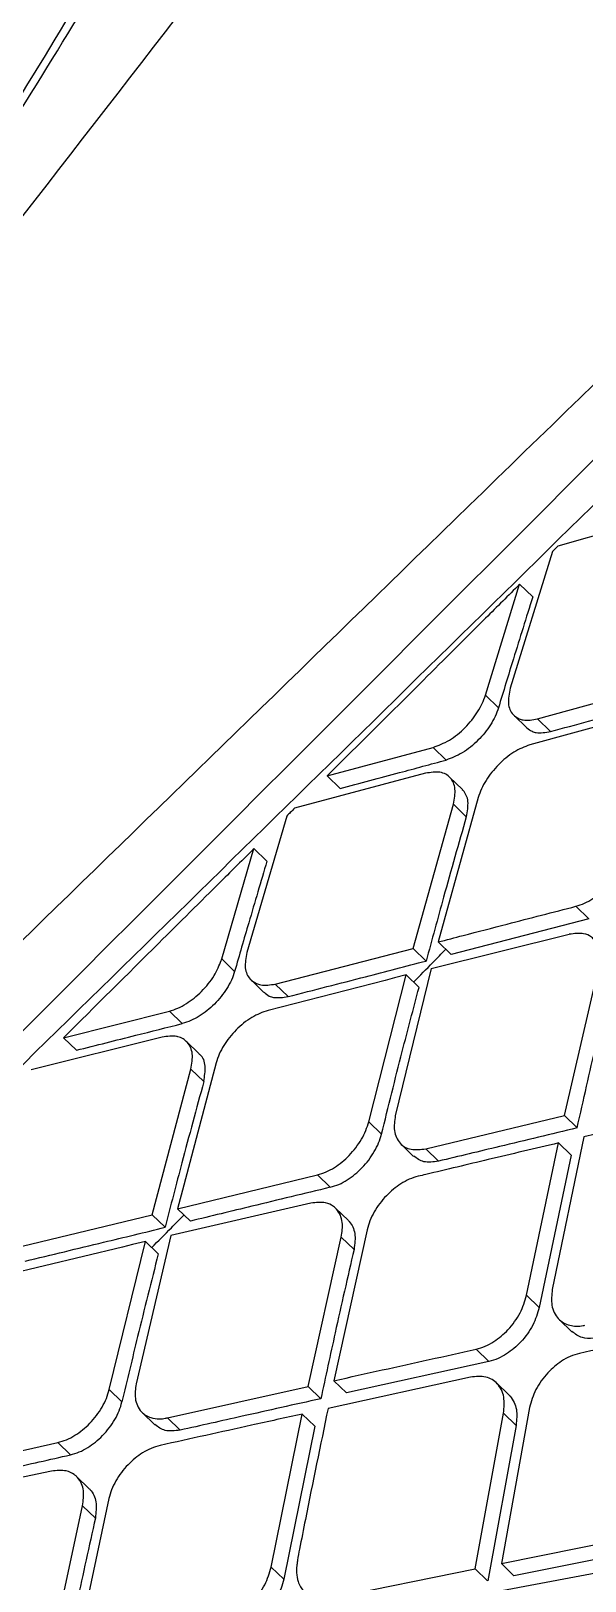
# Model space of a CAD drawing. Extents: x 400 to 501, y 484 to 634.
# Drawn here: x 489.361 to 489.89, y 521.33 to 522.813 of the extents above; entities that cross this region are included whole.
import ezdxf

# ---------------------------------------------------------------- set-up
doc = ezdxf.new("R2010")
doc.units = 0
doc.header["$MEASUREMENT"] = 0
doc.layers.add('DIM', color=3, linetype='Continuous')
doc.layers.add('GEOMETRY', color=3, linetype='Continuous', lineweight=25)

# ---------------------------------------------------------------- blocks, each defined once
blk = doc.blocks.new('2026 GRANDEE')
at = {"layer": 'GEOMETRY', "ltscale": 16}
for p, q in [((39.5647, -74.4844), (39.4395, -74.5202)), ((39.4344, -74.5253), (39.394, -74.6561)), ((39.3704, -74.6626), (39.4031, -74.5565)), ((39.4031, -74.5565), (39.4157, -74.5687)), ((39.4202, -74.6854), (39.5501, -74.6493)), ((39.3704, -74.6626), (39.3828, -74.6747)), ((39.3976, -74.6819), (39.41, -74.694)), ((39.5249, -74.6794), (39.413, -74.7102)), ((39.4202, -74.6854), (39.4327, -74.6975)), ((39.2189, -74.7399), (39.3205, -74.7126)), ((39.3205, -74.7126), (39.3329, -74.7247)), ((39.3132, -74.7374), (39.1879, -74.7708)), ((39.2314, -74.752), (39.2189, -74.7399)), ((39.3484, -74.753), (39.336, -74.741)), ((39.3013, -74.905), (39.3397, -74.767)), ((39.3635, -74.7606), (39.3309, -74.878)), ((39.3397, -74.767), (39.3521, -74.779)), ((39.1804, -74.7783), (39.1422, -74.9088)), ((39.1182, -74.915), (39.149, -74.8095)), ((39.149, -74.8095), (39.1614, -74.8215)), ((39.3309, -74.878), (39.3252, -74.8988)), ((39.4693, -74.8765), (39.3376, -74.9108)), ((39.457, -74.8646), (39.4692, -74.8765)), ((39.3185, -74.9241), (39.4506, -74.8914)), ((39.1694, -74.9391), (39.3013, -74.905)), ((39.3013, -74.905), (39.3137, -74.917)), ((39.3252, -74.8988), (39.3376, -74.9108)), ((39.1182, -74.915), (39.1305, -74.927)), ((39.446, -75.0649), (39.4787, -74.923)), ((39.1462, -74.9351), (39.1586, -74.9471)), ((39.2745, -74.9355), (39.1625, -74.9642)), ((39.2588, -75.0708), (39.2946, -74.9303)), ((39.3185, -74.9241), (39.2842, -75.065)), ((39.2946, -74.9303), (39.3069, -74.9423)), ((39.1694, -74.9391), (39.1817, -74.9511)), ((38.9669, -74.9904), (39.0682, -74.9649)), ((39.0805, -74.9769), (39.0682, -74.9649)), ((39.0611, -74.9899), (38.9358, -75.0212)), ((38.9669, -74.9904), (38.9792, -75.0024)), ((39.0967, -75.0059), (39.0844, -74.994)), ((39.0517, -75.1599), (39.0887, -75.0205)), ((39.1128, -75.0144), (39.0818, -75.1314)), ((39.0887, -75.0205), (39.101, -75.0324)), ((39.5989, -75.0536), (39.4646, -75.0853)), ((39.2588, -75.0708), (39.271, -75.0827)), ((39.3133, -75.0967), (39.446, -75.0649)), ((39.4581, -75.0767), (39.446, -75.0649)), ((39.4646, -75.0853), (39.4343, -75.2313)), ((39.2895, -75.092), (39.3017, -75.1039)), ((39.3133, -75.0967), (39.3255, -75.1085)), ((39.4097, -75.2368), (39.4402, -75.0911)), ((39.4402, -75.0911), (39.4524, -75.1029)), ((39.4524, -75.1029), (39.4218, -75.2486)), ((39.076, -75.154), (39.2097, -75.1217)), ((39.2219, -75.1335), (39.2097, -75.1217)), ((39.0818, -75.1314), (39.076, -75.154)), ((38.918, -75.1922), (39.0517, -75.1599)), ((39.0517, -75.1599), (39.064, -75.1718)), ((39.2035, -75.1487), (39.0695, -75.1796)), ((39.076, -75.154), (39.0882, -75.1659)), ((39.2393, -75.1654), (39.2271, -75.1536)), ((39.2573, -75.1741), (39.2255, -75.3186)), ((39.0106, -75.3271), (39.0452, -75.1854)), ((39.0695, -75.1796), (39.0363, -75.3216)), ((39.0452, -75.1854), (39.0574, -75.1973)), ((39.2008, -75.324), (39.2325, -75.1812)), ((39.2325, -75.1812), (39.2447, -75.193)), ((39.0233, -75.1907), (38.9113, -75.2175)), ((39.4097, -75.2368), (39.4218, -75.2486)), ((39.4409, -75.26), (39.453, -75.2717)), ((39.3614, -75.2884), (39.3735, -75.3002)), ((39.3735, -75.3002), (39.2376, -75.3303)), ((39.3561, -75.3151), (39.2199, -75.345)), ((39.2255, -75.3186), (39.2376, -75.3303)), ((39.393, -75.3324), (39.3809, -75.3207)), ((39.0106, -75.3271), (39.0227, -75.3389)), ((39.0664, -75.3541), (39.2008, -75.324)), ((39.2008, -75.324), (39.2129, -75.3358)), ((39.042, -75.349), (39.0542, -75.3608)), ((39.1655, -75.4969), (39.1952, -75.3505)), ((39.2073, -75.3622), (39.1952, -75.3505)), ((39.3605, -75.4985), (39.3877, -75.3496)), ((39.4125, -75.3443), (39.3856, -75.4935)), ((39.3877, -75.3496), (39.3997, -75.3613)), ((39.0664, -75.3541), (39.0785, -75.3659)), ((39.2073, -75.3622), (39.1776, -75.5086)), ((39.3997, -75.3613), (39.3726, -75.5102)), ((38.8259, -75.4084), (38.9613, -75.3777)), ((38.9613, -75.3777), (38.9735, -75.3895)), ((38.9553, -75.405), (38.8196, -75.4341)), ((38.9915, -75.422), (38.9793, -75.4102)), ((38.9543, -75.5819), (38.9851, -75.4382)), ((39.0102, -75.4314), (38.9793, -75.5767)), ((38.9851, -75.4382), (38.9973, -75.45)), ((39.3856, -75.4935), (39.524, -75.4657)), ((39.536, -75.4774), (39.3977, -75.5052)), ((39.1655, -75.4969), (39.1775, -75.5086)), ((39.2224, -75.5266), (39.3605, -75.4985)), ((39.3605, -75.4985), (39.3725, -75.5102)), ((39.5197, -75.4946), (39.3809, -75.5207)), ((39.3856, -75.4935), (39.3977, -75.5052))]:
    blk.add_line(p, q, dxfattribs=at)
at = {"layer": 'GEOMETRY', "ltscale": 16, "flags": 128}
for points in [[(39.2946, -74.9303), (39.2833, -74.9332), (39.2745, -74.9355)], [(39.0452, -75.1854), (39.0329, -75.1884), (39.0233, -75.1907)]]:
    blk.add_lwpolyline(points, dxfattribs=at)
at = {"layer": 'GEOMETRY', "ltscale": 16}
for points, knots in [([(38.2555, -75.0244), (38.315, -74.9514), (38.433, -74.8065), (38.5974, -74.5881), (38.7487, -74.375), (38.8997, -74.1475), (39.0446, -73.9104), (39.1765, -73.67), (39.2822, -73.45), (39.3624, -73.251), (39.4172, -73.0733), (39.4465, -72.9173), (39.4499, -72.7838), (39.4263, -72.674), (39.3742, -72.5898), (39.2923, -72.534), (39.1794, -72.5098), (39.0477, -72.5195), (38.9061, -72.5555), (38.7623, -72.61), (38.604, -72.6868), (38.433, -72.7856), (38.2518, -72.9056), (38.0628, -73.0455), (37.8684, -73.2037), (37.6712, -73.3783), (37.4736, -73.567), (37.2781, -73.768), (37.0861, -73.9784), (36.9636, -74.1245), (36.9024, -74.1976)], [0, 0, 0, 0, 0.033337, 0.066162, 0.098289, 0.129643, 0.170262, 0.209688, 0.24818, 0.286014, 0.323473, 0.360856, 0.398479, 0.436623, 0.475538, 0.515442, 0.556459, 0.598598, 0.630887, 0.663669, 0.696849, 0.730315, 0.763964, 0.797711, 0.831492, 0.86526, 0.898993, 0.932687, 0.96635, 1, 1, 1, 1]), ([(37.0569, -74.3158), (37.1133, -74.2484), (37.2262, -74.1136), (37.3838, -73.941), (37.5238, -73.7955), (37.6452, -73.6754), (37.7559, -73.5711), (37.8559, -73.4809), (37.9458, -73.403), (38.037, -73.3273), (38.1195, -73.2619), (38.1937, -73.2054), (38.2603, -73.1567), (38.329, -73.1084), (38.3995, -73.0612), (38.4718, -73.0153), (38.5487, -72.9693), (38.6265, -72.9263), (38.7033, -72.8875), (38.7775, -72.8538), (38.849, -72.8253), (38.9156, -72.8029), (38.974, -72.7869), (39.048, -72.7713), (39.131, -72.7635), (39.2172, -72.7723), (39.2864, -72.7978), (39.3317, -72.8321), (39.3594, -72.8672), (39.3718, -72.8859), (39.3764, -72.8971), (39.3765, -72.8973)], [0, 0, 0, 0, 0.0606152, 0.1213556, 0.161925, 0.2025431, 0.2432072, 0.2727221, 0.3028876, 0.3337022, 0.3651642, 0.3873423, 0.4106045, 0.4349495, 0.4603758, 0.4868818, 0.5146445, 0.5473364, 0.5773206, 0.6072906, 0.6402553, 0.6708473, 0.6990705, 0.724928, 0.7840999, 0.8385274, 0.8938071, 0.9476217, 0.9734349, 0.9995594, 1, 1, 1, 1]), ([(39.3825, -72.9102), (39.3847, -72.9167), (39.3888, -72.9286), (39.3916, -72.9523), (39.3924, -72.978), (39.3915, -73.0031), (39.3895, -73.0287), (39.3867, -73.0526), (39.383, -73.0767), (39.3782, -73.1035), (39.3719, -73.1329), (39.3607, -73.1796), (39.3413, -73.247), (39.3093, -73.34), (39.2694, -73.4408), (39.2285, -73.5332), (39.1919, -73.6104), (39.1626, -73.6695), (39.1353, -73.7226), (39.107, -73.7761), (39.0723, -73.8399), (39.0246, -73.9243), (38.9596, -74.0345), (38.874, -74.1725), (38.7751, -74.3233), (38.6646, -74.4832), (38.5449, -74.6481), (38.4059, -74.8307), (38.3031, -74.9567), (38.2493, -75.0225)], [0, 0, 0, 0, 0.046729, 0.086412, 0.119168, 0.151167, 0.171915, 0.188948, 0.206635, 0.224984, 0.244003, 0.263685, 0.310616, 0.358609, 0.407786, 0.454886, 0.482585, 0.507243, 0.528801, 0.5475, 0.571158, 0.603414, 0.644562, 0.695002, 0.755238, 0.807208, 0.865264, 0.929546, 1, 1, 1, 1]), ([(39.3344, -73.6754), (39.0943, -73.989), (38.614, -74.6164), (37.8515, -75.526), (37.0585, -76.4108), (36.2329, -77.2665), (35.3771, -78.0921), (34.4922, -78.8851), (33.5825, -79.6476), (32.9551, -80.1279), (32.6415, -80.3679)], [0, 0, 0, 0, 0.124824, 0.249783, 0.374855, 0.499996, 0.625137, 0.750211, 0.875173, 1, 1, 1, 1]), ([(40.1497, -73.709), (40.0127, -73.8419), (39.7344, -74.112), (39.3257, -74.5096), (38.9336, -74.8911), (38.5729, -75.2424), (38.2434, -75.5632), (37.9632, -75.8359), (37.7285, -76.0643), (37.5351, -76.2523), (37.361, -76.4215), (37.2052, -76.5728), (37.0576, -76.7162), (36.8887, -76.8801), (36.6825, -77.0802), (36.4323, -77.3228), (36.1506, -77.5956), (35.8375, -77.8988), (35.4928, -78.2323), (35.1244, -78.5882), (34.7337, -78.9655), (34.3219, -79.3632), (33.8821, -79.7881), (33.4291, -80.2259), (33.123, -80.5224), (32.9727, -80.668)], [0, 0, 0, 0, 0.057285, 0.116397, 0.171134, 0.221513, 0.267531, 0.309184, 0.338855, 0.365836, 0.39013, 0.411737, 0.431012, 0.451894, 0.482374, 0.517226, 0.556449, 0.600044, 0.64801, 0.700352, 0.753718, 0.810985, 0.872139, 0.937203, 1, 1, 1, 1]), ([(36.6233, -77.2588), (37.0522, -76.8403), (37.7117, -76.1969), (38.888, -75.0248), (39.6377, -74.2734), (40.1598, -73.75)], [0, 0, 0, 0, 0.360925, 0.55487, 1, 1, 1, 1]), ([(38.8356, -75.1066), (39.0581, -74.8885), (39.3853, -74.568), (39.7116, -74.2469), (39.816, -74.1442)], [0, 0, 0, 0, 0.680374, 1, 1, 1, 1]), ([(39.4395, -74.5202), (39.4386, -74.5212), (39.4369, -74.5229), (39.4352, -74.5246), (39.4344, -74.5253)], [0, 0, 0, 0, 0.559999, 1, 1, 1, 1]), ([(39.4031, -74.5565), (39.3923, -74.5673), (39.3616, -74.5979), (39.3002, -74.6591), (39.2497, -74.7094), (39.2189, -74.7399)], [0, 0, 0, 0, 0.176668, 0.5, 1, 1, 1, 1]), ([(39.4156, -74.5687), (39.4094, -74.5884), (39.3984, -74.6235), (39.3876, -74.6591), (39.3828, -74.6747)], [0, 0, 0, 0, 0.56, 1, 1, 1, 1]), ([(39.394, -74.6561), (39.3931, -74.6612), (39.3911, -74.6713), (39.3954, -74.6808), (39.4014, -74.685), (39.4089, -74.6873), (39.4154, -74.6862), (39.4202, -74.6854)], [0, 0, 0, 0, 0.248517, 0.498677, 0.66224, 0.750249, 1, 1, 1, 1]), ([(39.3205, -74.7126), (39.3256, -74.7107), (39.3333, -74.7078), (39.3437, -74.7004), (39.351, -74.6938), (39.3576, -74.6865), (39.3631, -74.6786), (39.3676, -74.6705), (39.3695, -74.6653), (39.3704, -74.6626)], [0, 0, 0, 0, 0.250431, 0.376661, 0.500308, 0.624735, 0.749595, 0.872246, 1, 1, 1, 1]), ([(39.4327, -74.6975), (39.457, -74.6908), (39.5003, -74.6788), (39.5435, -74.6667), (39.5625, -74.6614)], [0, 0, 0, 0, 0.56, 1, 1, 1, 1]), ([(39.3828, -74.6747), (39.3819, -74.6774), (39.38, -74.6828), (39.3754, -74.691), (39.3699, -74.6987), (39.3633, -74.706), (39.3561, -74.7125), (39.3457, -74.7199), (39.338, -74.7228), (39.3329, -74.7247)], [0, 0, 0, 0, 0.129351, 0.255598, 0.379079, 0.500174, 0.62377, 0.750466, 1, 1, 1, 1]), ([(39.4101, -74.6938), (39.4116, -74.6951), (39.4141, -74.6972), (39.4213, -74.6993), (39.4278, -74.6983), (39.4327, -74.6975)], [0, 0, 0, 0, 0.287686, 0.47498, 1, 1, 1, 1]), ([(39.413, -74.7102), (39.4079, -74.7122), (39.4002, -74.715), (39.3899, -74.7226), (39.3804, -74.7312), (39.3722, -74.7416), (39.3662, -74.7524), (39.3644, -74.7579), (39.3635, -74.7606)], [0, 0, 0, 0, 0.250725, 0.377259, 0.50088, 0.743366, 0.869913, 1, 1, 1, 1]), ([(39.2314, -74.752), (39.2504, -74.7469), (39.2842, -74.7379), (39.318, -74.7287), (39.3329, -74.7247)], [0, 0, 0, 0, 0.56, 1, 1, 1, 1]), ([(39.3397, -74.767), (39.3407, -74.7619), (39.3425, -74.7516), (39.3375, -74.7409), (39.3277, -74.7351), (39.318, -74.7366), (39.3132, -74.7374)], [0, 0, 0, 0, 0.248668, 0.499073, 0.749912, 1, 1, 1, 1]), ([(39.3521, -74.779), (39.3531, -74.7739), (39.355, -74.7636), (39.3514, -74.7565), (39.3488, -74.7535), (39.3485, -74.7533), (39.3482, -74.7532)], [0, 0, 0, 0, 0.47697, 0.954442, 0.964761, 1, 1, 1, 1]), ([(39.1879, -74.7708), (39.1865, -74.7722), (39.184, -74.7747), (39.1815, -74.7772), (39.1804, -74.7783)], [0, 0, 0, 0, 0.559999, 1, 1, 1, 1]), ([(39.3521, -74.779), (39.3448, -74.8046), (39.3318, -74.8503), (39.3192, -74.8966), (39.3137, -74.917)], [0, 0, 0, 0, 0.56, 1, 1, 1, 1]), ([(39.149, -74.8095), (39.1386, -74.8198), (39.1082, -74.85), (39.0475, -74.9103), (38.9973, -74.9602), (38.9669, -74.9904)], [0, 0, 0, 0, 0.172072, 0.5, 1, 1, 1, 1]), ([(39.457, -74.8646), (39.4597, -74.8637), (39.465, -74.862), (39.4754, -74.8562), (39.4852, -74.848), (39.4936, -74.8382), (39.499, -74.8302), (39.5033, -74.8217), (39.505, -74.8163), (39.5058, -74.8135)], [0, 0, 0, 0, 0.13428, 0.262277, 0.498959, 0.623009, 0.74781, 0.873385, 1, 1, 1, 1]), ([(39.1614, -74.8215), (39.1556, -74.8411), (39.1452, -74.8761), (39.135, -74.9114), (39.1305, -74.927)], [0, 0, 0, 0, 0.56, 1, 1, 1, 1]), ([(39.3252, -74.8988), (39.3332, -74.8967), (39.3551, -74.891), (39.399, -74.8796), (39.435, -74.8703), (39.457, -74.8646)], [0, 0, 0, 0, 0.180317, 0.500001, 1, 1, 1, 1]), ([(39.4787, -74.923), (39.4794, -74.9181), (39.4805, -74.9105), (39.4782, -74.902), (39.4757, -74.8978), (39.4733, -74.8954), (39.4703, -74.8929), (39.4635, -74.8897), (39.4554, -74.8908), (39.4506, -74.8914)], [0, 0, 0, 0, 0.22871, 0.359434, 0.50086, 0.53013, 0.581653, 0.751051, 1, 1, 1, 1]), ([(39.3017, -74.9372), (39.3078, -74.9309), (39.3181, -74.9205), (39.3284, -74.91), (39.3325, -74.9058)], [0, 0, 0, 0, 0.600711, 1, 1, 1, 1]), ([(39.0682, -74.9649), (39.0709, -74.964), (39.0762, -74.9624), (39.0867, -74.9567), (39.0969, -74.9486), (39.1055, -74.9389), (39.1127, -74.9291), (39.1161, -74.9202), (39.118, -74.9155), (39.1182, -74.915)], [0, 0, 0, 0, 0.132774, 0.260497, 0.500525, 0.625283, 0.750592, 0.973719, 1, 1, 1, 1]), ([(39.1422, -74.9088), (39.1413, -74.9139), (39.1394, -74.9242), (39.144, -74.9339), (39.1502, -74.9383), (39.1578, -74.9408), (39.1645, -74.9398), (39.1694, -74.9391)], [0, 0, 0, 0, 0.24874, 0.498766, 0.661182, 0.750194, 1, 1, 1, 1]), ([(39.1817, -74.9511), (39.2064, -74.9447), (39.2505, -74.9334), (39.2943, -74.922), (39.3137, -74.917)], [0, 0, 0, 0, 0.56, 1, 1, 1, 1]), ([(39.1305, -74.927), (39.1296, -74.9297), (39.1278, -74.9351), (39.1218, -74.9459), (39.1117, -74.9587), (39.0991, -74.9687), (39.0885, -74.9744), (39.0832, -74.976), (39.0805, -74.9769)], [0, 0, 0, 0, 0.129276, 0.255646, 0.499584, 0.739487, 0.867201, 1, 1, 1, 1]), ([(39.4581, -75.0767), (39.4641, -75.0501), (39.4748, -75.0025), (39.486, -74.9555), (39.4909, -74.9349)], [0, 0, 0, 0, 0.560001, 1, 1, 1, 1]), ([(39.1587, -74.9469), (39.1602, -74.9482), (39.1628, -74.9505), (39.1702, -74.9527), (39.1768, -74.9518), (39.1817, -74.9511)], [0, 0, 0, 0, 0.285498, 0.474647, 1, 1, 1, 1]), ([(39.271, -75.0827), (39.2775, -75.0563), (39.2892, -75.0092), (39.3015, -74.9627), (39.3069, -74.9423)], [0, 0, 0, 0, 0.560001, 1, 1, 1, 1]), ([(39.1625, -74.9642), (39.1573, -74.9661), (39.1495, -74.9689), (39.1391, -74.9763), (39.1295, -74.9849), (39.1213, -74.9952), (39.1155, -75.0062), (39.1137, -75.0117), (39.1128, -75.0144)], [0, 0, 0, 0, 0.250472, 0.377036, 0.500735, 0.743334, 0.869936, 1, 1, 1, 1]), ([(38.9792, -75.0024), (38.9982, -74.9976), (39.0319, -74.9891), (39.0657, -74.9806), (39.0805, -74.9769)], [0, 0, 0, 0, 0.56, 1, 1, 1, 1]), ([(39.0887, -75.0205), (39.0896, -75.0153), (39.0913, -75.005), (39.0862, -74.9943), (39.0795, -74.9902), (39.0715, -74.9883), (39.0661, -74.9891), (39.0611, -74.9899)], [0, 0, 0, 0, 0.248817, 0.498987, 0.723998, 0.749971, 1, 1, 1, 1]), ([(39.101, -75.0324), (39.1018, -75.0273), (39.1034, -75.0171), (39.1004, -75.0086), (39.0969, -75.0063), (39.0966, -75.0061)], [0, 0, 0, 0, 0.476694, 0.953833, 1, 1, 1, 1]), ([(39.101, -75.0324), (39.094, -75.0583), (39.0814, -75.1045), (39.0693, -75.1512), (39.064, -75.1718)], [0, 0, 0, 0, 0.56, 1, 1, 1, 1]), ([(39.2097, -75.1217), (39.2124, -75.1208), (39.2178, -75.1192), (39.2283, -75.1135), (39.2383, -75.1054), (39.2466, -75.0957), (39.252, -75.0876), (39.2563, -75.0791), (39.2579, -75.0736), (39.2588, -75.0708)], [0, 0, 0, 0, 0.134037, 0.261953, 0.498831, 0.623082, 0.747998, 0.873568, 1, 1, 1, 1]), ([(39.2842, -75.065), (39.2835, -75.0699), (39.2824, -75.0776), (39.285, -75.0861), (39.2895, -75.0931), (39.2986, -75.0985), (39.3084, -75.0973), (39.3133, -75.0967)], [0, 0, 0, 0, 0.233528, 0.363303, 0.501498, 0.750873, 1, 1, 1, 1]), ([(39.2219, -75.1335), (39.2247, -75.1327), (39.2301, -75.1311), (39.2406, -75.1254), (39.2505, -75.1172), (39.2589, -75.1075), (39.2643, -75.0994), (39.2685, -75.091), (39.2702, -75.0855), (39.271, -75.0827)], [0, 0, 0, 0, 0.134607, 0.262744, 0.499021, 0.623291, 0.748064, 0.873565, 1, 1, 1, 1]), ([(39.4581, -75.0767), (39.4334, -75.0826), (39.3892, -75.0932), (39.345, -75.1039), (39.3255, -75.1085)], [0, 0, 0, 0, 0.56, 1, 1, 1, 1]), ([(39.4402, -75.0911), (39.4178, -75.0964), (39.3756, -75.1064), (39.3309, -75.1171), (39.3085, -75.1224), (39.306, -75.123)], [0, 0, 0, 0, 0.499999, 0.944316, 1, 1, 1, 1]), ([(39.3255, -75.1085), (39.3205, -75.1092), (39.3109, -75.1106), (39.3048, -75.1059), (39.3018, -75.1036)], [0, 0, 0, 0, 0.5205944, 1, 1, 1, 1]), ([(39.306, -75.123), (39.3032, -75.1238), (39.2978, -75.1254), (39.2872, -75.1312), (39.2749, -75.1413), (39.2652, -75.1543), (39.2596, -75.1656), (39.258, -75.1713), (39.2572, -75.1741)], [0, 0, 0, 0, 0.136449, 0.265256, 0.4993, 0.745486, 0.871771, 1, 1, 1, 1]), ([(39.2219, -75.1335), (39.1969, -75.1396), (39.1524, -75.1503), (39.1078, -75.1612), (39.0882, -75.1659)], [0, 0, 0, 0, 0.56, 1, 1, 1, 1]), ([(39.0512, -75.1912), (39.0575, -75.1849), (39.0678, -75.1745), (39.0781, -75.164), (39.0821, -75.16)], [0, 0, 0, 0, 0.608982, 1, 1, 1, 1]), ([(39.2325, -75.1812), (39.2332, -75.1763), (39.2343, -75.1686), (39.2318, -75.1599), (39.2292, -75.1557), (39.2267, -75.1532), (39.2236, -75.1506), (39.2166, -75.1472), (39.2084, -75.1482), (39.2035, -75.1487)], [0, 0, 0, 0, 0.229179, 0.359814, 0.500912, 0.531226, 0.583086, 0.751039, 1, 1, 1, 1]), ([(38.9302, -75.2041), (38.9552, -75.1981), (38.9999, -75.1874), (39.0444, -75.1766), (39.064, -75.1718)], [0, 0, 0, 0, 0.56, 1, 1, 1, 1]), ([(39.2393, -75.1654), (39.2395, -75.1657), (39.2426, -75.1688), (39.2467, -75.177), (39.2454, -75.1877), (39.2447, -75.193)], [0, 0, 0, 0, 0.0492771, 0.5239219, 1, 1, 1, 1]), ([(39.0575, -75.1973), (39.0508, -75.2236), (39.039, -75.2705), (39.0277, -75.318), (39.0227, -75.3389)], [0, 0, 0, 0, 0.56, 1, 1, 1, 1]), ([(39.2447, -75.193), (39.2386, -75.2195), (39.2278, -75.2669), (39.2175, -75.3148), (39.2129, -75.3358)], [0, 0, 0, 0, 0.56, 1, 1, 1, 1]), ([(39.4343, -75.2313), (39.4338, -75.2365), (39.433, -75.2446), (39.4359, -75.2535), (39.4409, -75.2611), (39.4501, -75.2664), (39.4599, -75.2667), (39.4651, -75.2656), (39.4656, -75.2655)], [0, 0, 0, 0, 0.235278, 0.364423, 0.500965, 0.750117, 0.972929, 1, 1, 1, 1]), ([(39.3614, -75.2884), (39.3644, -75.2876), (39.37, -75.286), (39.3806, -75.2802), (39.3904, -75.272), (39.3984, -75.2622), (39.4055, -75.2511), (39.408, -75.2425), (39.4097, -75.2368)], [0, 0, 0, 0, 0.139275, 0.269148, 0.499874, 0.627585, 0.75383, 1, 1, 1, 1]), ([(39.4218, -75.2486), (39.4201, -75.2542), (39.4176, -75.2628), (39.4106, -75.2739), (39.4026, -75.2837), (39.3928, -75.2919), (39.3822, -75.2977), (39.3765, -75.2994), (39.3735, -75.3002)], [0, 0, 0, 0, 0.245382, 0.371245, 0.498998, 0.728233, 0.8589, 1, 1, 1, 1]), ([(39.5971, -75.2628), (39.5803, -75.2665), (39.5348, -75.2763), (39.4893, -75.2861), (39.4605, -75.2924)], [0, 0, 0, 0, 0.367991, 1, 1, 1, 1]), ([(39.4777, -75.2773), (39.4777, -75.2773), (39.4775, -75.2773), (39.4771, -75.2774), (39.4758, -75.2777), (39.4708, -75.2784), (39.4618, -75.2781), (39.4562, -75.2738), (39.4531, -75.2715)], [0, 0, 0, 0, 0.004867, 0.013467, 0.041868, 0.143446, 0.524597, 1, 1, 1, 1]), ([(39.2255, -75.3186), (39.2409, -75.3151), (39.2862, -75.3051), (39.3315, -75.2951), (39.3614, -75.2884)], [0, 0, 0, 0, 0.34024, 1, 1, 1, 1]), ([(39.4605, -75.2924), (39.4575, -75.2932), (39.4517, -75.2949), (39.4411, -75.3008), (39.4292, -75.311), (39.4175, -75.3268), (39.4142, -75.3385), (39.4125, -75.3443)], [0, 0, 0, 0, 0.144756, 0.276526, 0.500307, 0.75135, 1, 1, 1, 1]), ([(39.0363, -75.3216), (39.0357, -75.3264), (39.0347, -75.334), (39.0373, -75.3427), (39.0417, -75.3496), (39.049, -75.3541), (39.0575, -75.3553), (39.0628, -75.3548), (39.0654, -75.3543), (39.0661, -75.3541), (39.0663, -75.3541), (39.0664, -75.3541)], [0, 0, 0, 0, 0.225361, 0.356896, 0.500743, 0.715877, 0.870997, 0.96577, 0.990461, 0.999035, 1, 1, 1, 1]), ([(39.3877, -75.3496), (39.3882, -75.3443), (39.3889, -75.3361), (39.3859, -75.3271), (39.3809, -75.3196), (39.3713, -75.3136), (39.3612, -75.3146), (39.3561, -75.3151)], [0, 0, 0, 0, 0.237845, 0.366422, 0.501168, 0.750403, 1, 1, 1, 1]), ([(38.9613, -75.3777), (38.9641, -75.3769), (38.9695, -75.3754), (38.9802, -75.3698), (38.9927, -75.3597), (39.0026, -75.3467), (39.0082, -75.3354), (39.0098, -75.3299), (39.0106, -75.3271)], [0, 0, 0, 0, 0.133923, 0.26192, 0.499443, 0.747817, 0.873529, 1, 1, 1, 1]), ([(39.2129, -75.3358), (39.1878, -75.3414), (39.143, -75.3514), (39.0982, -75.3615), (39.0785, -75.3659)], [0, 0, 0, 0, 0.56, 1, 1, 1, 1]), ([(39.393, -75.3324), (39.3932, -75.3327), (39.3935, -75.3329), (39.3938, -75.3332), (39.3939, -75.3333), (39.3939, -75.3334), (39.3939, -75.3334), (39.3955, -75.3351), (39.398, -75.339), (39.401, -75.3479), (39.4002, -75.356), (39.3997, -75.3613)], [0, 0, 0, 0, 0.033535, 0.045164, 0.048173, 0.048977, 0.049272, 0.049312, 0.304792, 0.54865, 1, 1, 1, 1]), ([(38.9735, -75.3895), (38.9763, -75.3887), (38.9817, -75.3872), (38.9924, -75.3815), (39.0049, -75.3715), (39.0148, -75.3585), (39.0204, -75.3473), (39.022, -75.3417), (39.0227, -75.3389)], [0, 0, 0, 0, 0.134528, 0.26276, 0.499647, 0.747866, 0.873516, 1, 1, 1, 1]), ([(39.1952, -75.3505), (39.179, -75.354), (39.1337, -75.3641), (39.0883, -75.3741), (39.0592, -75.3806)], [0, 0, 0, 0, 0.3574199, 1, 1, 1, 1]), ([(39.2199, -75.345), (39.2126, -75.3803), (39.2032, -75.425), (39.1938, -75.4738), (39.1911, -75.4871), (39.1905, -75.4912), (39.1905, -75.4917)], [0, 0, 0, 0, 0.727017, 0.920234, 0.990674, 1, 1, 1, 1]), ([(39.0785, -75.3659), (39.0734, -75.3665), (39.0637, -75.3677), (39.0574, -75.3629), (39.0543, -75.3606)], [0, 0, 0, 0, 0.52092, 1, 1, 1, 1]), ([(39.0592, -75.3805), (39.0564, -75.3814), (39.0508, -75.3829), (39.0402, -75.3886), (39.0278, -75.3986), (39.0181, -75.4116), (39.0125, -75.4229), (39.011, -75.4286), (39.0102, -75.4314)], [0, 0, 0, 0, 0.136379, 0.265177, 0.499295, 0.745423, 0.871742, 1, 1, 1, 1]), ([(38.8381, -75.4202), (38.8633, -75.4145), (38.9084, -75.4042), (38.9536, -75.394), (38.9735, -75.3895)], [0, 0, 0, 0, 0.56, 1, 1, 1, 1]), ([(38.9851, -75.4382), (38.9858, -75.4333), (38.9868, -75.4255), (38.9842, -75.4167), (38.9815, -75.4124), (38.9789, -75.4098), (38.9758, -75.4072), (38.9686, -75.4037), (38.9603, -75.4045), (38.9553, -75.405)], [0, 0, 0, 0, 0.22948, 0.360047, 0.500911, 0.531781, 0.58382, 0.751012, 1, 1, 1, 1]), ([(38.9915, -75.422), (38.9918, -75.4223), (38.9949, -75.4255), (38.9992, -75.4339), (38.9979, -75.4446), (38.9973, -75.45)], [0, 0, 0, 0, 0.049979, 0.524276, 1, 1, 1, 1]), ([(38.9973, -75.45), (38.9914, -75.4767), (38.9809, -75.5243), (38.9708, -75.5725), (38.9664, -75.5936)], [0, 0, 0, 0, 0.5599997, 1, 1, 1, 1]), ([(39.1169, -75.5482), (39.1199, -75.5474), (39.1256, -75.5459), (39.1363, -75.5402), (39.1462, -75.5321), (39.1543, -75.5223), (39.1613, -75.5112), (39.1638, -75.5026), (39.1655, -75.4969)], [0, 0, 0, 0, 0.139452, 0.269376, 0.499784, 0.627877, 0.75425, 1, 1, 1, 1]), ([(39.1904, -75.4917), (39.1903, -75.493), (39.1898, -75.4967), (39.1895, -75.5033), (39.191, -75.5119), (39.1964, -75.5212), (39.2062, -75.527), (39.2156, -75.5277), (39.2207, -75.5269), (39.222, -75.5267), (39.2223, -75.5266), (39.2224, -75.5266), (39.2224, -75.5266), (39.2224, -75.5266), (39.2224, -75.5266), (39.2224, -75.5266)], [0, 0, 0, 0, 0.056559, 0.158919, 0.307192, 0.501257, 0.749971, 0.936853, 0.983969, 0.995871, 0.998907, 0.999697, 0.999909, 0.999989, 1, 1, 1, 1]), ([(39.1776, -75.5086), (39.1759, -75.5143), (39.1734, -75.5229), (39.1664, -75.5339), (39.1583, -75.5437), (39.1485, -75.5518), (39.1377, -75.5576), (39.132, -75.5592), (39.129, -75.56)], [0, 0, 0, 0, 0.244827, 0.370923, 0.498981, 0.728007, 0.858738, 1, 1, 1, 1])]:
    blk.add_open_spline(points, degree=3, knots=knots, dxfattribs=at)

msp = doc.modelspace()

# ---------------------------------------------------------------- block references
at = {"layer": 'DIM'}
msp.add_blockref('2026 GRANDEE', (450.4248, 596.8403), dxfattribs=at)

doc.saveas('drawing.dxf')
